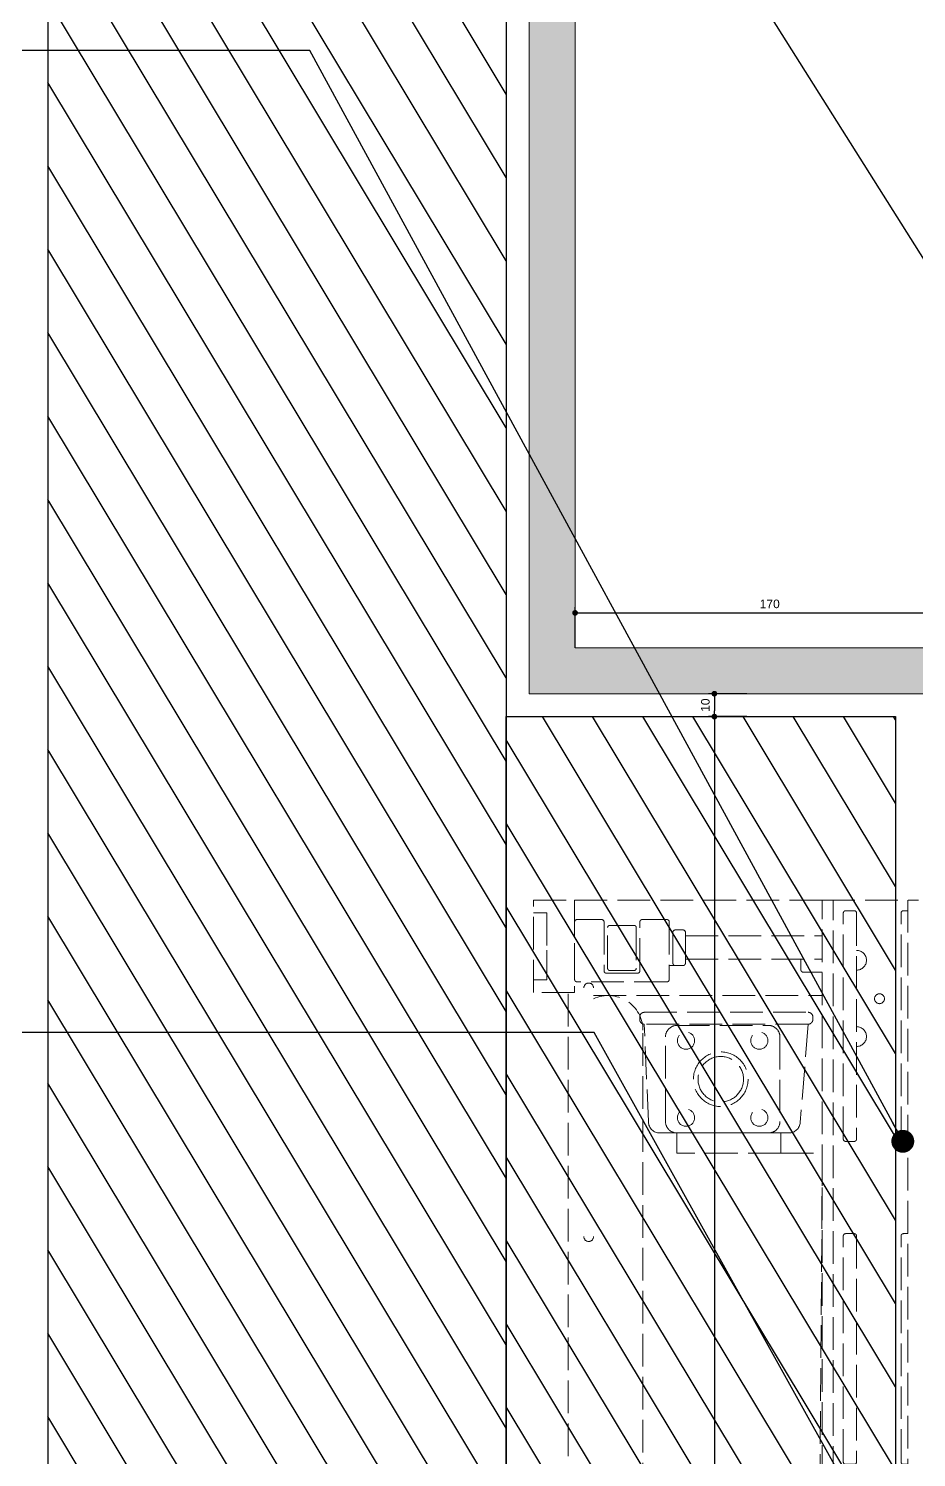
# Model space of a CAD drawing. Header units: inches. Extents: x 193287 to 241687, y 437648 to 550079.
# Drawn here: x 227990 to 228377, y 449132 to 449756 of the extents above; entities that cross this region are included whole.
import ezdxf

# ---------------------------------------------------------------- set-up
doc = ezdxf.new("R2010")
doc.units = ezdxf.units.IN
doc.header["$MEASUREMENT"] = 0
doc.linetypes.add('AM_DIN_F_W050', pattern=[6.25, 4.75, -1.5])
for name, color, linetype, lineweight in [('A-Dim-ID', 9, 'Continuous', 20), ('CQ bathroom accessories', 8, 'Continuous', 0), ('CQ Marble', 6, 'Continuous', 0)]:
    doc.layers.add(name, color=color, linetype=linetype, lineweight=lineweight)
for name, color, linetype in [('A-DIMESNION-1', 7, 'Continuous'), ('CQ marble hatch', 8, 'Continuous'), ('CQ section wall', 3, 'Continuous'), ('CQ SPOT DETAIL DIMENSION', 9, 'Continuous'), ('CQ_callout', 34, 'Continuous'), ('SANITARY WARES', 212, 'Continuous'), ('xref grd floor$2$CQ Wall hatch_CHB', 8, 'Continuous')]:
    doc.layers.add(name, color=color, linetype=linetype)
doc.styles.add('ST9', font='romans.shx', dxfattribs={"width": 0.8})
doc.styles.get("Standard").update_dxf_attribs({"font": 'arial.ttf'})
doc.dimstyles.new('CQ 2.5', dxfattribs={"dimscale": 0.025, "dimtxt": 150, "dimasz": 100, "dimexe": 100, "dimexo": 0, "dimgap": 80, "dimtad": 1, "dimdec": 0, "dimzin": 0, "dimdsep": 46, "dimtxsty": 'Standard', "dimblk": 'DOT', "dimcen": 100, "dimclrd": 250, "dimclre": 250, "dimclrt": 3, "dimadec": 0, "dimazin": 0, "dimtfac": 1, "dimtdec": 0, "dimtofl": 0, "dimtmove": 0, "dimatfit": 3, "dimfxl": 1, "dimtolj": 1, "dimtzin": 0, "dimlwd": -1, "dimarcsym": 0})
doc.dimstyles.new('DIM-20', dxfattribs={"dimscale": 1000, "dimtxt": 0.044, "dimasz": 0.035, "dimexe": 0.022, "dimexo": 0.022, "dimgap": 0.022, "dimtad": 1, "dimdec": 0, "dimzin": 0, "dimdsep": 46, "dimtxsty": 'ST9', "dimblk1": 'ARCHTICK', "dimblk2": 'ARCHTICK', "dimsah": 1, "dimcen": 0.088, "dimdle": 0.04, "dimclrd": 256, "dimclre": 256, "dimclrt": 3, "dimadec": 0, "dimazin": 0, "dimtfac": 1, "dimtdec": 0, "dimtix": 1, "dimtofl": 0, "dimtmove": 1, "dimatfit": 3, "dimldrblk": 'CLOSED', "dimfxl": 1, "dimtolj": 1, "dimtzin": 0, "dimarcsym": 0})
doc.dimstyles.get("Standard").update_dxf_attribs({"dimtxt": 0.18, "dimasz": 0.18, "dimexe": 0.18, "dimexo": 0.0625, "dimgap": 0.09, "dimtad": 0, "dimtih": 1, "dimtoh": 1, "dimdec": 4, "dimzin": 0, "dimdsep": 46, "dimtxsty": 'Standard', "dimcen": 0.09, "dimadec": 0, "dimazin": 0, "dimtfac": 1, "dimtdec": 4, "dimtofl": 0, "dimtmove": 0, "dimatfit": 3, "dimfxl": 1, "dimtolj": 1, "dimtzin": 0, "dimarcsym": 0})

# ---------------------------------------------------------------- blocks, each defined once
blk = doc.blocks.new('SECTION C AND F')
at = {"layer": 'xref grd floor$2$CQ Wall hatch_CHB'}
h = blk.add_hatch(dxfattribs=at)
h.set_pattern_fill('ANSI31,_O', color=8, scale=150, angle=76.02858)
h.set_pattern_definition([(121.0285767, (95684.039, 1302.347), (-16.0670684, -9.6649787), [])])
h.paths.add_polyline_path([(342620.17, 483585.91), (342820.16, 483585.91), (342820.16, 479335.57), (342620.17, 479335.57), (342620.17, 483035.91), (342620.17, 483035.91), (342620.17, 483235.91)])
h = blk.add_hatch(dxfattribs=at)
h.set_pattern_fill('ANSI31,_O', color=8, scale=150, angle=76.02858)
h.set_pattern_definition([(121.0285767, (0, 0), (-16.0670684, -9.6649787), [])])
h.paths.add_polyline_path([(342989.96, 479335.91), (342820.16, 479335.91), (342820.16, 480555.94), (342989.96, 480555.94)])
at = {"layer": 'CQ section wall'}
for p, q in [((342620.17, 483585.91, 0), (342620.17, 479335.57, 0)), ((342820.16, 483585.91, 0), (342820.16, 479335.57, 0))]:
    blk.add_line(p, q, dxfattribs=at)
at = {"layer": 'CQ section wall', "elevation": 0}
blk.add_lwpolyline([(342989.96, 479335.91), (342820.16, 479335.91), (342820.16, 480555.94), (342989.96, 480555.94)], close=True, dxfattribs=at)
blk = doc.blocks.new('niche section 2')
at = {"layer": 'CQ marble hatch', "ltscale": 1000}
h = blk.add_hatch(dxfattribs=at)
h.set_pattern_fill('ANSI36', color=256, scale=25, style=0)
h.set_pattern_definition([(45, (-202824.4748, -456589.9536), (1.657281518, 6.0766989), [7.8125, -1.5625, 0, -1.5625])])
h.paths.add_polyline_path([(1325.6, -5364.31), (1325.6, -5344.31), (1305.6, -5344.31), (1305.6, -7124.31), (1495.4, -7124.31), (1495.4, -7104.31), (1325.6, -7104.31)])
at = {"layer": 'CQ Marble', "color": 6, "elevation": 0}
blk.add_lwpolyline([(1325.6, -5344.31), (1325.6, -7104.31), (1495.4, -7104.31), (1495.4, -7124.31), (1305.6, -7124.31), (1305.6, -5344.31), (1325.6, -5344.31)], dxfattribs=at)
blk = doc.blocks.new('teceprofil cistern 9.30080 side')
at = {"layer": 'SANITARY WARES', "color": 8, "linetype": 'AM_DIN_F_W050', "lineweight": 0, "ltscale": 3}
for p, q in [((159406.01, 26377.52, 0), (159406.01, 27248.34, 0)), ((159406.01, 27248.34, 0), (159448, 27248.34, 0)), ((159410.72, 26208.34, 0), (159410.72, 27248.34, 0)), ((159443.29, 26259.13, 0), (159443.29, 27248.34, 0)), ((159306.26, 27206.68, 0), (159406.01, 27206.68, 0))]:
    blk.add_line(p, q, dxfattribs=at)
at = {"layer": 'SANITARY WARES', "color": 8, "linetype": 'AM_DIN_F_W050', "lineweight": 0, "ltscale": 3, "elevation": 0}
for points in [[(159280.11, 27248.32), (159298, 27248.32), (159298, 27208), (159280.11, 27208)], [(159387.94, 27137.87), (159342.62, 27137.87), (159342.62, 27146.73), (159387.94, 27146.73)]]:
    blk.add_lwpolyline(points, close=True, dxfattribs=at)
for points in [[(159298, 27248.32), (159406.01, 27248.34)], [(159280.11, 27242.77), (159285.92, 27242.77), (159285.92, 27213.55)], [(159346.32, 27232.73), (159406.01, 27232.73)], [(159280.11, 27213.55), (159285.92, 27213.55), (159285.92, 27226.46)], [(159346.32, 27222.61), (159406.01, 27222.61)], [(159341.86, 27219.79), (159339.27, 27219.79)], [(159295.17, 26686.95), (159295.17, 27208)], [(159327.81, 26688.56), (159327.81, 27194.29)], [(159387.94, 27137.87), (159406.01, 27137.87), (159403.94, 26844.38)]]:
    blk.add_lwpolyline(points, dxfattribs=at)
for points in [[(159326.47, 27238.83, -0.414214), (159327.47, 27239.83), (159338.27, 27239.83, -0.414214), (159339.27, 27238.83), (159339.27, 27213.67, -0.414214), (159338.27, 27212.67), (159299, 27212.67, -0.414214), (159298, 27213.67), (159298, 27238.83, -0.414214), (159299, 27239.83), (159309.82, 27239.83, -0.414214), (159310.82, 27238.83), (159310.82, 27217.45, 0.414214), (159311.82, 27216.45), (159325.47, 27216.45, 0.414214), (159326.47, 27217.45), (159326.47, 27238.83)], [(159443.29, 27143.07), (159441.39, 27143.07, -0.414214), (159440.39, 27144.07), (159440.39, 27242.67, -0.414214), (159441.39, 27243.67), (159443.29, 27243.67)], [(159406.01, 27216.87), (159397.7, 27216.87, -0.414214), (159396.7, 27217.87), (159396.7, 27222.61)], [(159342.62, 27146.73), (159335.16, 27146.73, -0.402014), (159330.16, 27151.53), (159328.38, 27194.21)], [(159399.88, 27194.21), (159396.41, 27151.33, -0.39077), (159391.42, 27146.73), (159387.94, 27146.73)], [(159443.29, 27002.21), (159441.39, 27002.21, -0.414214), (159440.39, 27003.21), (159440.39, 27101.81, -0.414214), (159441.39, 27102.81), (159443.29, 27102.81)]]:
    blk.add_lwpolyline(points, format="xyb", dxfattribs=at)
for points in [[(159416.18, 27243.67), (159419.97, 27243.67, -0.414214), (159420.97, 27242.67), (159420.97, 27144.07, -0.414214), (159419.97, 27143.07), (159416.18, 27143.07, -0.414214), (159415.18, 27144.07), (159415.18, 27242.67, -0.414214)], [(159313.38, 27237.31), (159323.87, 27237.31, -0.414214), (159324.87, 27236.31), (159324.87, 27218.59, -0.414214), (159323.87, 27217.59), (159313.38, 27217.59, -0.414214), (159312.38, 27218.59), (159312.38, 27236.31, -0.414214)], [(159341.86, 27235.29), (159345.32, 27235.29, -0.414214), (159346.32, 27234.29), (159346.32, 27220.79, -0.414214), (159345.32, 27219.79), (159341.86, 27219.79, -0.414214), (159340.86, 27220.79), (159340.86, 27234.29, -0.414214)], [(159328.38, 27199.37), (159399.88, 27199.37, -0.414214), (159401.88, 27197.37), (159401.88, 27196.21, -0.414214), (159399.88, 27194.21), (159328.38, 27194.21, -0.414214), (159326.38, 27196.21), (159326.38, 27197.37, -0.414214)], [(159342.62, 27193.65), (159382.54, 27193.65, -0.414214), (159387.54, 27188.65), (159387.54, 27151.73, -0.414214), (159382.54, 27146.73), (159342.62, 27146.73, -0.414214), (159337.62, 27151.73), (159337.62, 27188.65, -0.414214)], [(159416.18, 27102.81), (159419.97, 27102.81, -0.414214), (159420.97, 27101.81), (159420.97, 27003.21, -0.414214), (159419.97, 27002.21), (159416.18, 27002.21, -0.414214), (159415.18, 27003.21), (159415.18, 27101.81, -0.414214)]]:
    blk.add_lwpolyline(points, format="xyb", close=True, dxfattribs=at)
at = {"layer": 'SANITARY WARES', "color": 8, "linetype": 'AM_DIN_F_W050', "lineweight": 0, "ltscale": 3}
for centre, radius in [((159430.96, 27205.3, 0), 2.16), ((159346.6, 27187.01, 0), 3.74), ((159378.56, 27187.01, 0), 3.74), ((159361.73, 27170.19, 0), 11.91), ((159361.73, 27170.19, 0), 9.91), ((159346.6, 27153.38, 0), 3.74), ((159378.56, 27153.38, 0), 3.74)]:
    blk.add_circle(centre, radius, dxfattribs=at)
for centre, radius, start, end in [((159420.97, 27222.08, 0), 4.33, 270, 90), ((159304.14, 27210.03, 0), 2.11, 0, 180), ((159312.65, 27191.52, 0), 15.16, 0, 114.93935), ((159420.97, 27188.79, 0), 4.33, 270, 90), ((159304.14, 27101.52, 0), 2.11, 180, 0)]:
    blk.add_arc(centre, radius, start, end, dxfattribs=at)
blk = doc.blocks.new('_Dot')
at = {"color": 0, "linetype": 'ByBlock', "lineweight": -2}
blk.add_line((-0.5, 0), (-1, 0), dxfattribs=at)
at = {"color": 0, "linetype": 'ByBlock', "const_width": 0.5}
blk.add_lwpolyline([(-0.25, 0, 1), (0.25, 0, 1)], format="xyb", close=True, dxfattribs=at)
blk = doc.blocks.new('*D4525')
at = {"layer": 'A-DIMESNION-1', "color": 250, "lineweight": -2, "ltscale": 0.05, "transparency": 16777216}
for p, q in [((228227.87, 429485.64), (228227.87, 429503.39)), ((228397.67, 429485.64), (228397.67, 429503.39))]:
    blk.add_line(p, q, dxfattribs=at)
at = {"layer": 'A-DIMESNION-1', "color": 250, "ltscale": 0.05, "transparency": 16777216}
blk.add_line((228230.37, 429500.89), (228395.17, 429500.89), dxfattribs=at)
at = {"layer": 'Defpoints', "color": 0, "linetype": 'Continuous', "ltscale": 0.05, "transparency": 16777216}
for p in [(228397.67, 429500.89), (228227.87, 429485.64, 0), (228397.67, 429485.64, 0)]:
    blk.add_point(p, dxfattribs=at)
at = {"layer": 'A-DIMESNION-1', "color": 250, "linetype": 'Continuous', "ltscale": 0.05, "transparency": 16777216, "xscale": 2.5, "yscale": 2.5, "zscale": 2.5, "rotation": 180}
blk.add_blockref('_Dot', (228227.87, 429500.89), dxfattribs=at)
at = {"layer": 'A-DIMESNION-1', "color": 250, "linetype": 'Continuous', "ltscale": 0.05, "transparency": 16777216, "xscale": 2.5, "yscale": 2.5, "zscale": 2.5}
blk.add_blockref('_Dot', (228397.67, 429500.89), dxfattribs=at)
at = {"layer": 'A-DIMESNION-1', "color": 3, "linetype": 'Continuous', "ltscale": 0.05, "transparency": 16777216, "insert": (228312.77, 429504.8), "char_height": 3.75, "attachment_point": 5}
blk.add_mtext('\\A1;170', dxfattribs=at)
blk = doc.blocks.new('*D4478')
at = {"layer": 'A-DIMESNION-1', "color": 250, "lineweight": -2, "ltscale": 0.05, "transparency": 16777216}
for p, q in [((228302.77, 429465.64), (228286.12, 429465.64)), ((228302.77, 429455.64), (228286.12, 429455.64))]:
    blk.add_line(p, q, dxfattribs=at)
at = {"layer": 'A-DIMESNION-1', "color": 250, "ltscale": 0.05, "transparency": 16777216}
blk.add_line((228288.62, 429463.14), (228288.62, 429458.14), dxfattribs=at)
at = {"layer": 'Defpoints', "color": 0, "linetype": 'Continuous', "ltscale": 0.05, "transparency": 16777216}
for p in [(228302.77, 429465.64, 0), (228288.62, 429455.64), (228302.77, 429455.64, 0)]:
    blk.add_point(p, dxfattribs=at)
at = {"layer": 'A-DIMESNION-1', "color": 250, "linetype": 'Continuous', "ltscale": 0.05, "transparency": 16777216, "xscale": 2.5, "yscale": 2.5, "zscale": 2.5}
for p, rotation in [((228288.62, 429465.64), 90), ((228288.62, 429455.64), 270)]:
    blk.add_blockref('_Dot', p, dxfattribs=dict(at, rotation=rotation))
at = {"layer": 'A-DIMESNION-1', "color": 3, "linetype": 'Continuous', "ltscale": 0.05, "transparency": 16777216, "insert": (228284.7, 429460.64), "char_height": 3.75, "attachment_point": 5, "rotation": 90}
blk.add_mtext('\\A1;10', dxfattribs=at)
blk = doc.blocks.new('*D4477')
at = {"layer": 'A-DIMESNION-1', "color": 250, "lineweight": -2, "ltscale": 0.05, "transparency": 16777216}
for p, q in [((228302.77, 429455.64), (228286.12, 429455.64)), ((228370.62, 428335.62), (228286.12, 428335.62))]:
    blk.add_line(p, q, dxfattribs=at)
at = {"layer": 'A-DIMESNION-1', "color": 250, "ltscale": 0.05, "transparency": 16777216}
blk.add_line((228288.62, 429453.14), (228288.62, 428338.12), dxfattribs=at)
at = {"layer": 'Defpoints', "color": 0, "linetype": 'Continuous', "ltscale": 0.05, "transparency": 16777216}
for p in [(228302.77, 429455.64, 0), (228288.62, 428335.62), (228370.62, 428335.62, 0)]:
    blk.add_point(p, dxfattribs=at)
at = {"layer": 'A-DIMESNION-1', "color": 250, "linetype": 'Continuous', "ltscale": 0.05, "transparency": 16777216, "xscale": 2.5, "yscale": 2.5, "zscale": 2.5}
for p, rotation in [((228288.62, 429455.64), 90), ((228288.62, 428335.62), 270)]:
    blk.add_blockref('_Dot', p, dxfattribs=dict(at, rotation=rotation))
at = {"layer": 'A-DIMESNION-1', "color": 3, "linetype": 'Continuous', "ltscale": 0.05, "transparency": 16777216, "insert": (228284.7, 428895.63), "char_height": 3.75, "attachment_point": 5, "rotation": 90}
blk.add_mtext('\\A1;1120', dxfattribs=at)
blk = doc.blocks.new('_ARCHTICK')
at = {"color": 0, "linetype": 'ByBlock', "const_width": 0.15}
blk.add_lwpolyline([(-0.5, -0.5), (0.5, 0.5)], dxfattribs=at)
blk = doc.blocks.new('*D2362')
at = {"layer": 'A-Dim-ID', "lineweight": -2, "transparency": 16777216}
for p, q in [((226382.38, 451808.63), (226382.38, 448295.6)), ((228330.52, 451768.63), (226360.38, 451768.63)), ((227871.23, 448335.6), (226360.38, 448335.6))]:
    blk.add_line(p, q, dxfattribs=at)
at = {"layer": 'Defpoints', "color": 0, "transparency": 16777216}
for p in [(228352.52, 451768.63), (226382.38, 448335.6), (227893.23, 448335.6, 0)]:
    blk.add_point(p, dxfattribs=at)
at = {"layer": 'A-Dim-ID', "lineweight": -2, "transparency": 16777216, "xscale": 20, "yscale": 20, "zscale": 20}
for p, rotation in [((226382.38, 451768.63), 90), ((226382.38, 448335.6), 270)]:
    blk.add_blockref('_ARCHTICK', p, dxfattribs=dict(at, rotation=rotation))
at = {"layer": 'A-Dim-ID', "color": 3, "transparency": 16777216, "insert": (226340.38, 450052.12), "char_height": 40, "attachment_point": 5, "rotation": 90, "style": 'ST9'}
blk.add_mtext('\\A1;3433', dxfattribs=at)
blk = doc.blocks.new('_CLOSED')
at = {"color": 0, "linetype": 'ByBlock'}
for p, q in [((-1, 0.167), (0, 0)), ((-1, 0.167), (-1, -0.167)), ((0, 0), (-1, -0.167)), ((0, 0), (-1, 0))]:
    blk.add_line(p, q, dxfattribs=at)
blk = doc.blocks.new('DIMBLOWUP')
at = {"layer": 'A-DIMESNION-1', "color": 64, "linetype": 'Continuous', "ltscale": 0.05}
dim = blk.add_linear_dim(base=(228397.67, 429500.89), p1=(228227.87, 429485.64, 0), p2=(228397.67, 429485.64, 0), dimstyle='CQ 2.5', dxfattribs=at)
dim.commit()
dim.dimension.update_dxf_attribs({"geometry": '*D4525', "text_midpoint": (228312.77, 429504.8)})
for base, p1, p2, picture, middle in [((228288.62, 429455.64), (228302.77, 429465.64, 0), (228302.77, 429455.64, 0), '*D4478', (228284.7, 429460.64)), ((228288.62, 428335.62), (228302.77, 429455.64, 0), (228370.62, 428335.62, 0), '*D4477', (228284.7, 428895.63))]:
    dim = blk.add_linear_dim(base=base, p1=p1, p2=p2, angle=90, dimstyle='CQ 2.5', dxfattribs=at)
    dim.commit()
    dim.dimension.update_dxf_attribs({"geometry": picture, "text_midpoint": middle})

msp = doc.modelspace()

# ---------------------------------------------------------------- block references
at = {"layer": 'CQ bathroom accessories'}
msp.add_blockref('teceprofil cistern 9.30080 side', (68929.674, 422127.273, 0), dxfattribs=at)
at = {"layer": 'CQ Marble'}
msp.add_blockref('SECTION C AND F', (-114622.291, -31100.298, -0.001), dxfattribs=at)
at = {"layer": 'CQ Marble', "extrusion": (-4.88522e-08, 5.98593e-09, 1)}
msp.add_blockref('niche section 2', (226902.269, 456589.954, -0.009), dxfattribs=at)
at = {"layer": 'CQ SPOT DETAIL DIMENSION', "color": 8}
msp.add_blockref('DIMBLOWUP', (0, 20000), dxfattribs=at)

# ---------------------------------------------------------------- dimensions: what is measured, and where the dimension line sits
at = {"layer": 'A-Dim-ID'}
dim = msp.add_linear_dim(base=(226382.384, 448335.597, 0), p1=(228352.524, 451768.634, 0), p2=(227893.232, 448335.597, 0), angle=90, dimstyle='DIM-20', override={"dimtxt": 0.04, "dimasz": 0.02}, dxfattribs=at)
dim.commit()
dim.dimension.update_dxf_attribs({"geometry": '*D2362', "text_midpoint": (226340.384, 450052.116, 0)})

# ---------------------------------------------------------------- leaders
at = {"layer": 'CQ_callout', "color": 8}
for points in [[(228659.789, 449210.784, 0), (228112.208, 450080.242, 0), (227573.538, 450080.242, 0)], [(228370.804, 449270.377, 0), (228112.208, 449746.16, 0), (227573.538, 449746.16, 0)], [(228462.396, 448910.882, 0), (228236.15, 449317.904, 0), (227573.538, 449317.904, 0)]]:
    msp.add_leader(points, dimstyle='Standard', override={"dimasz": 10, "dimldrblk": 'Dot', "dimfxl": 0.1, "dimarcsym": 2}, dxfattribs=at)

doc.saveas('drawing.dxf')
